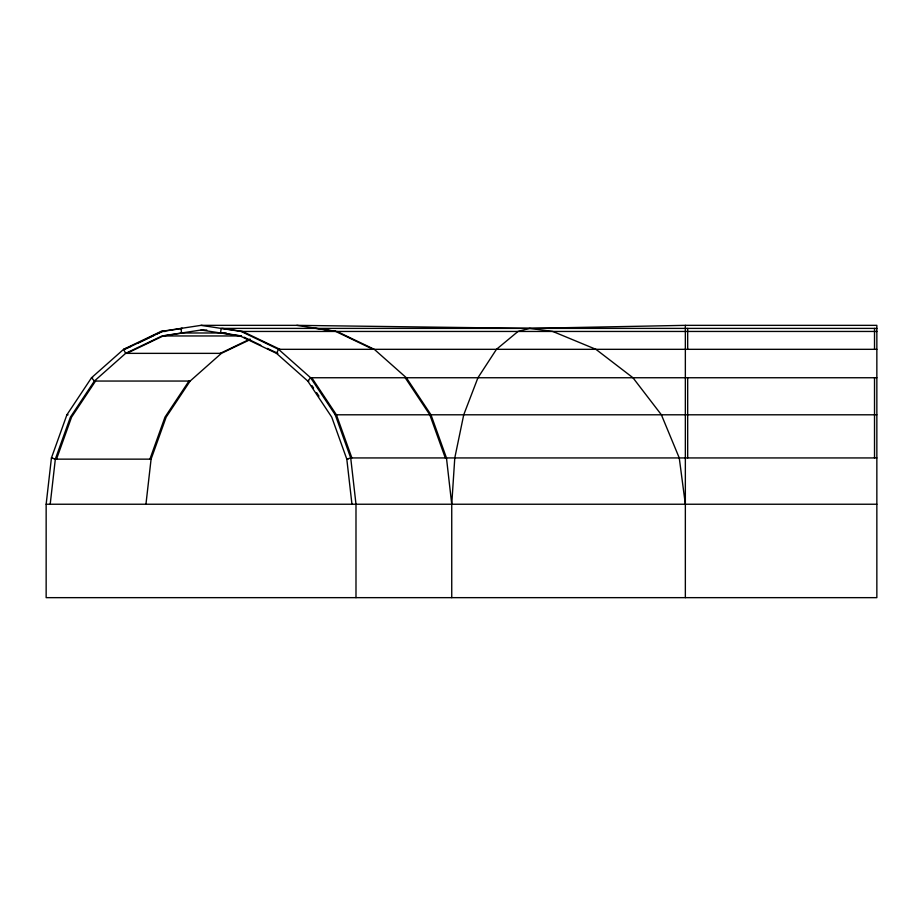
<?xml version="1.0" encoding="UTF-8"?>
<svg xmlns="http://www.w3.org/2000/svg" width="923" height="923" viewBox="0 0 923 923"><rect width="100%" height="100%" fill="white"/><g stroke="black" fill="none" stroke-linecap="round" stroke-linejoin="round"><path stroke-width="1.38" d="M451.739 597.654L451.739 504.235L454.785 457.935L463.727 414.796L477.941 377.749L496.47 349.321L518.034 331.449L529.617 328.392L685.351 325.346L876.85 325.346L876.85 597.654L46.15 597.654L46.15 504.235L51.434 457.935L66.906 414.796L91.527 377.749L123.613 349.321L160.971 331.449L201.076 325.346L296.825 325.346L529.617 328.392L552.762 331.449L595.912 349.321L632.959 377.749L661.387 414.796L679.259 457.935L685.351 504.235M50.2 504.235L55.334 459.146L70.413 417.127L94.388 381.049L125.632 353.359L162.021 335.96L201.076 330.019L206.787 330.019M145.949 504.235L151.084 459.146L166.163 417.127L190.138 381.049L221.382 353.359L249.971 339.687M220.597 332.984L221.116 328.392L876.85 328.392M56.499 459.146L71.579 417.127L95.554 381.049M149.918 459.146L164.986 417.127L188.973 381.049M124.778 349.321L162.148 331.449M131.447 346.229L123.613 349.321L125.632 353.359L221.382 353.359M137.885 343.148L154.637 335.141M157.21 333.907L162.367 331.449L182.408 328.392L181.023 328.392L181.543 332.984L226.285 332.984M126.797 353.359L163.186 335.96L182.719 332.984M220.216 353.359L250.11 339.064M160.971 331.449L165.229 331.449M201.076 325.346L241.168 331.449L335.753 331.449L373.111 349.321M296.825 325.346L336.918 331.449L876.85 331.449M163.186 335.96L240.799 335.96M876.85 349.321L278.538 349.321L241.168 331.449M92.692 377.749L91.527 377.749L94.388 381.049L190.138 381.049M876.85 377.749L310.613 377.749L278.538 349.321L276.508 353.359L307.763 381.049L331.738 417.127L346.806 459.146L351.951 504.235M308.928 381.049L307.763 381.049L310.613 377.749L335.234 414.796L350.717 457.935L355.99 504.235L355.99 597.654M66.906 414.796L68.071 414.796M335.234 414.796L876.85 414.796M52.599 457.935L51.434 457.935L55.334 459.146L151.084 459.146M876.85 457.935L350.717 457.935L346.806 459.146L347.971 459.146M46.15 504.235L876.85 504.235M315.701 328.392L335.753 331.449M222.512 328.392L242.553 331.449L279.923 349.321M221.982 332.984L241.514 335.96M201.076 330.019L240.118 335.96L276.508 353.359L277.904 353.359L267.278 348.386M336.918 331.449L374.288 349.321L406.362 377.749L430.983 414.796L446.467 457.935L451.739 504.235M244.11 337.195L260.782 345.283M405.197 377.749L429.818 414.796L445.301 457.935M311.789 377.749L336.41 414.796L351.882 457.935M312.02 385.699L313.566 388.029M316.658 392.69L318.977 396.175M874.519 328.392L874.519 349.321M874.519 377.749L874.519 457.935M687.681 328.392L687.681 349.321M687.681 377.749L687.681 457.935M685.351 325.346L685.351 597.654"/></g></svg>
